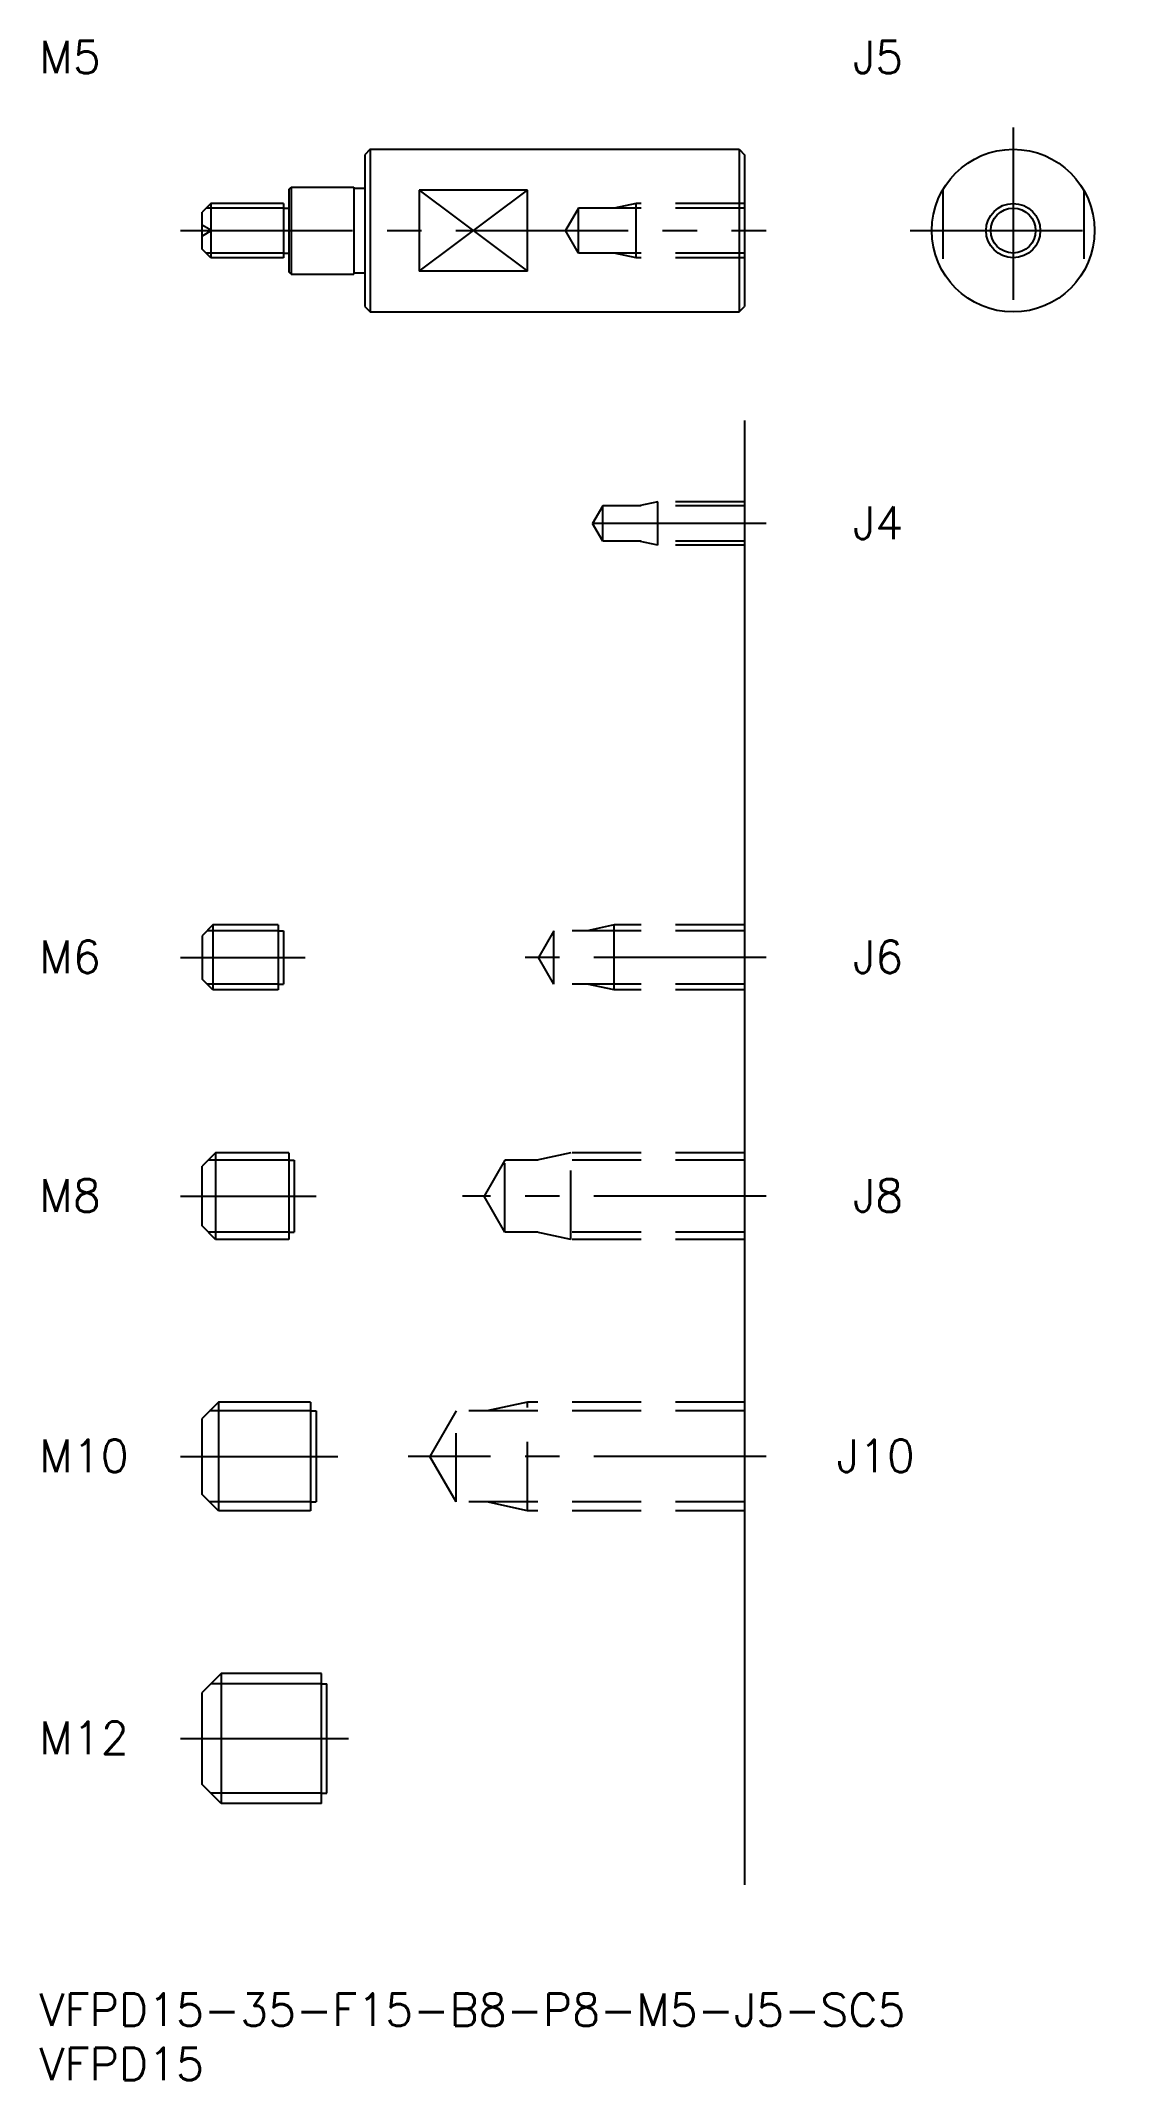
# Model space of a CAD drawing. Extents: x 0 to 99, y -8 to 180.
import ezdxf

# ---------------------------------------------------------------- set-up
doc = ezdxf.new("R2010")
doc.units = 0
doc.header["$LTSCALE"] = 0.5
doc.linetypes.add('CENTER', pattern=[50.8, 31.75, -6.35, 6.35, -6.35])
doc.linetypes.add('DASHED', pattern=[19.05, 12.7, -6.35])
for name, color, linetype in [('MSM_CENTER', 1, 'CENTER'), ('MSM_CONTINUOUS', 7, 'CONTINUOUS'), ('MSM_DASHED', 4, 'DASHED'), ('MSM_NARROW', 5, 'CONTINUOUS'), ('MSM_PART_NUMBER', 7, 'CONTINUOUS')]:
    doc.layers.add(name, color=color, linetype=linetype)
doc.styles.get("Standard").update_dxf_attribs({"font": 'txt.shx', "height": 1, "bigfont": 'bigfont.shx'})

# ---------------------------------------------------------------- blocks, each defined once
blk = doc.blocks.new('*U12')
at = {"layer": 'MSM_PART_NUMBER'}
blk.add_text('VFPD15-35-F15-B8-P8-M5-J5-SC5', height=3, dxfattribs=at).set_placement((0, -3))
blk = doc.blocks.new('*U13')
at = {"layer": 'MSM_PART_NUMBER'}
blk.add_text('VFPD15', height=3, dxfattribs=at).set_placement((0, -8))
blk = doc.blocks.new('*U14')
at = {"layer": 'MSM_PART_NUMBER'}
blk.add_text('M12', height=3, dxfattribs=at).set_placement((0, 22.06))
blk = doc.blocks.new('*U15')
at = {"layer": 'MSM_PART_NUMBER'}
blk.add_text('M10', height=3, dxfattribs=at).set_placement((0, 48.06))
blk = doc.blocks.new('*U16')
at = {"layer": 'MSM_PART_NUMBER'}
blk.add_text('M8', height=3, dxfattribs=at).set_placement((0, 72.06))
blk = doc.blocks.new('*U17')
at = {"layer": 'MSM_PART_NUMBER'}
blk.add_text('M6', height=3, dxfattribs=at).set_placement((0, 94.06))
blk = doc.blocks.new('*U18')
at = {"layer": 'MSM_PART_NUMBER'}
blk.add_text('M5', height=3, dxfattribs=at).set_placement((0, 177))
blk = doc.blocks.new('*U19')
at = {"layer": 'MSM_PART_NUMBER'}
blk.add_text('J10', height=3, dxfattribs=at).set_placement((73.5, 48.06))
blk = doc.blocks.new('*U20')
at = {"layer": 'MSM_PART_NUMBER'}
blk.add_text('J8', height=3, dxfattribs=at).set_placement((75, 72.06))
blk = doc.blocks.new('*U21')
at = {"layer": 'MSM_PART_NUMBER'}
blk.add_text('J6', height=3, dxfattribs=at).set_placement((75, 94.06))
blk = doc.blocks.new('*U22')
at = {"layer": 'MSM_PART_NUMBER'}
blk.add_text('J4', height=3, dxfattribs=at).set_placement((75, 134.06))
blk = doc.blocks.new('*U23')
at = {"layer": 'MSM_PART_NUMBER'}
blk.add_text('J5', height=3, rotation=360, dxfattribs=at).set_placement((74.999999, 177))

msp = doc.modelspace()

# ---------------------------------------------------------------- linework, layer by layer
at = {"layer": 'MSM_CENTER'}
for p, q in [((89.77, 172), (89.77, 153)), ((13, 162.5), (67, 162.5)), ((80.27, 162.5), (99.27, 162.5)), ((67, 135.5), (49, 135.5)), ((13, 95.5), (24.5, 95.5)), ((67, 95.5), (44, 95.5)), ((13, 73.5), (25.5, 73.5)), ((67, 73.5), (39, 73.5)), ((13, 49.5), (27.5, 49.5)), ((67, 49.5), (34, 49.5)), ((13, 23.5), (28.5, 23.5))]:
    msp.add_line(p, q, dxfattribs=at)
at = {"layer": 'MSM_CONTINUOUS'}
for p, q in [((30.5, 170), (30, 169.5)), ((30, 169.5), (30, 155.5)), ((30.5, 170), (64.5, 170)), ((30.5, 170), (30.5, 155)), ((64.5, 170), (64.5, 155)), ((64.5, 170), (65, 169.5)), ((65, 169.5), (65, 155.5)), ((23, 166.3), (23.2, 166.5)), ((23, 166.3), (23, 158.7)), ((23.2, 166.5), (23.2, 158.5)), ((23.2, 166.5), (29, 166.5)), ((29, 166.5), (29, 158.5)), ((29, 166.4), (30, 166.4)), ((45, 166.24), (35, 166.24)), ((35, 166.24), (35, 158.76)), ((45, 158.76), (45, 166.24)), ((15.8, 165), (15, 164.2)), ((15, 160.8), (15, 164.2)), ((22.5, 165), (15.8, 165)), ((15.8, 165), (15.8, 160)), ((22.5, 165), (22.5, 160)), ((22.5, 164.57), (23, 164.57)), ((15.8, 160), (15, 160.8)), ((22.5, 160), (15.8, 160)), ((22.5, 160.43), (23, 160.43)), ((23.2, 158.5), (23, 158.7)), ((23.2, 158.5), (29, 158.5)), ((29, 158.6), (30, 158.6)), ((45, 158.76), (35, 158.76)), ((30, 155.5), (30.5, 155)), ((30.5, 155), (64.5, 155)), ((64.5, 155), (65, 155.5)), ((65, 145), (65, 10)), ((16, 98.5), (15, 97.5)), ((22, 98.5), (16, 98.5)), ((16, 98.5), (16, 92.5)), ((22, 98.5), (22, 92.5)), ((22, 97.96), (22.5, 97.96)), ((22.5, 97.96), (22.5, 93.04)), ((15, 97.5), (15, 93.5)), ((16, 92.5), (15, 93.5)), ((22, 92.5), (16, 92.5)), ((22, 93.04), (22.5, 93.04)), ((16.25, 77.5), (15, 76.25)), ((23, 77.5), (16.25, 77.5)), ((16.25, 77.5), (16.25, 69.5)), ((23, 77.5), (23, 69.5)), ((15, 70.75), (15, 76.25)), ((23, 76.82), (23.5, 76.82)), ((23.5, 76.82), (23.5, 70.18)), ((16.25, 69.5), (15, 70.75)), ((23, 70.18), (23.5, 70.18)), ((23, 69.5), (16.25, 69.5)), ((16.5, 54.5), (15, 53)), ((15, 46), (15, 53)), ((25, 54.5), (16.5, 54.5)), ((16.5, 54.5), (16.5, 44.5)), ((25, 54.5), (25, 44.5)), ((25, 53.69), (25.5, 53.69)), ((25.5, 53.69), (25.5, 45.31)), ((16.5, 44.5), (15, 46)), ((25, 45.31), (25.5, 45.31)), ((25, 44.5), (16.5, 44.5)), ((16.75, 29.5), (15, 27.75)), ((26, 29.5), (16.75, 29.5)), ((16.75, 29.5), (16.75, 17.5)), ((26, 17.5), (26, 29.5)), ((26, 28.55), (26.5, 28.55)), ((26.5, 18.45), (26.5, 28.55)), ((15, 19.25), (15, 27.75)), ((16.75, 17.5), (15, 19.25)), ((26, 17.5), (16.75, 17.5)), ((26, 18.45), (26.5, 18.45))]:
    msp.add_line(p, q, dxfattribs=at)
for radius in [7.5, 2.07]:
    msp.add_circle((89.77, 162.5), radius, dxfattribs=at)
at = {"layer": 'MSM_DASHED'}
for p, q in [((83.27, 166.24), (83.27, 158.76)), ((96.27, 166.24), (96.27, 158.76)), ((49.69, 164.57), (48.5, 162.5)), ((65, 164.57), (49.69, 164.57)), ((49.69, 160.43), (49.69, 164.57)), ((55, 165), (53, 164.57)), ((65, 165), (55, 165)), ((55, 160), (55, 165)), ((15.87, 162.5), (15, 163)), ((15.87, 162.5), (15, 162)), ((49.69, 160.43), (48.5, 162.5)), ((65, 160.43), (49.69, 160.43)), ((55, 160), (53, 160.43)), ((65, 160), (55, 160)), ((57, 137.5), (55.25, 137.12)), ((65, 137.5), (57, 137.5)), ((57, 133.5), (57, 137.5)), ((51.94, 137.12), (51, 135.5)), ((51.94, 133.88), (51, 135.5)), ((65, 137.12), (51.94, 137.12)), ((51.94, 133.88), (51.94, 137.12)), ((65, 133.88), (51.94, 133.88)), ((57, 133.5), (55.25, 133.88)), ((65, 133.5), (57, 133.5)), ((47.42, 97.96), (46, 95.5)), ((65, 97.96), (47.42, 97.96)), ((47.42, 93.04), (47.42, 97.96)), ((53, 98.5), (50.5, 97.96)), ((65, 98.5), (53, 98.5)), ((53, 92.5), (53, 98.5)), ((47.42, 93.04), (46, 95.5)), ((65, 93.04), (47.42, 93.04)), ((53, 92.5), (50.5, 93.04)), ((65, 92.5), (53, 92.5)), ((49, 77.5), (45.87, 76.82)), ((49, 69.5), (49, 77.5)), ((65, 77.5), (49, 77.5)), ((42.92, 76.82), (41, 73.5)), ((42.92, 70.18), (42.92, 76.82)), ((65, 76.82), (42.92, 76.82)), ((42.92, 70.18), (41, 73.5)), ((65, 70.18), (42.92, 70.18)), ((49, 69.5), (45.87, 70.18)), ((65, 69.5), (49, 69.5)), ((38.42, 53.69), (36, 49.5)), ((38.42, 45.31), (38.42, 53.69)), ((65, 53.69), (38.42, 53.69)), ((45, 54.5), (41.25, 53.69)), ((45, 44.5), (45, 54.5)), ((65, 54.5), (45, 54.5)), ((38.42, 45.31), (36, 49.5)), ((65, 45.31), (38.42, 45.31)), ((45, 44.5), (41.25, 45.31)), ((65, 44.5), (45, 44.5))]:
    msp.add_line(p, q, dxfattribs=at)
at = {"layer": 'MSM_NARROW'}
for p, q in [((35, 158.76), (45, 166.24)), ((35, 166.24), (45, 158.76)), ((22.5, 164.57), (15.37, 164.57)), ((22.5, 160.43), (15.37, 160.43)), ((22, 97.96), (15.46, 97.96)), ((22, 93.04), (15.46, 93.04)), ((23, 76.82), (15.57, 76.82)), ((23, 70.18), (15.57, 70.18)), ((25, 53.69), (15.69, 53.69)), ((25, 45.31), (15.69, 45.31)), ((26, 28.55), (15.8, 28.55)), ((26, 18.45), (15.8, 18.45))]:
    msp.add_line(p, q, dxfattribs=at)
msp.add_circle((89.77, 162.5), 2.5, dxfattribs=at)

# ---------------------------------------------------------------- block references
at = {"layer": 'MSM_CONTINUOUS'}
for name in ['*U18', '*U23', '*U22', '*U17', '*U21', '*U16', '*U20', '*U15', '*U19', '*U14', '*U12', '*U13']:
    msp.add_blockref(name, (0, 0), dxfattribs=at)

doc.saveas('drawing.dxf')
